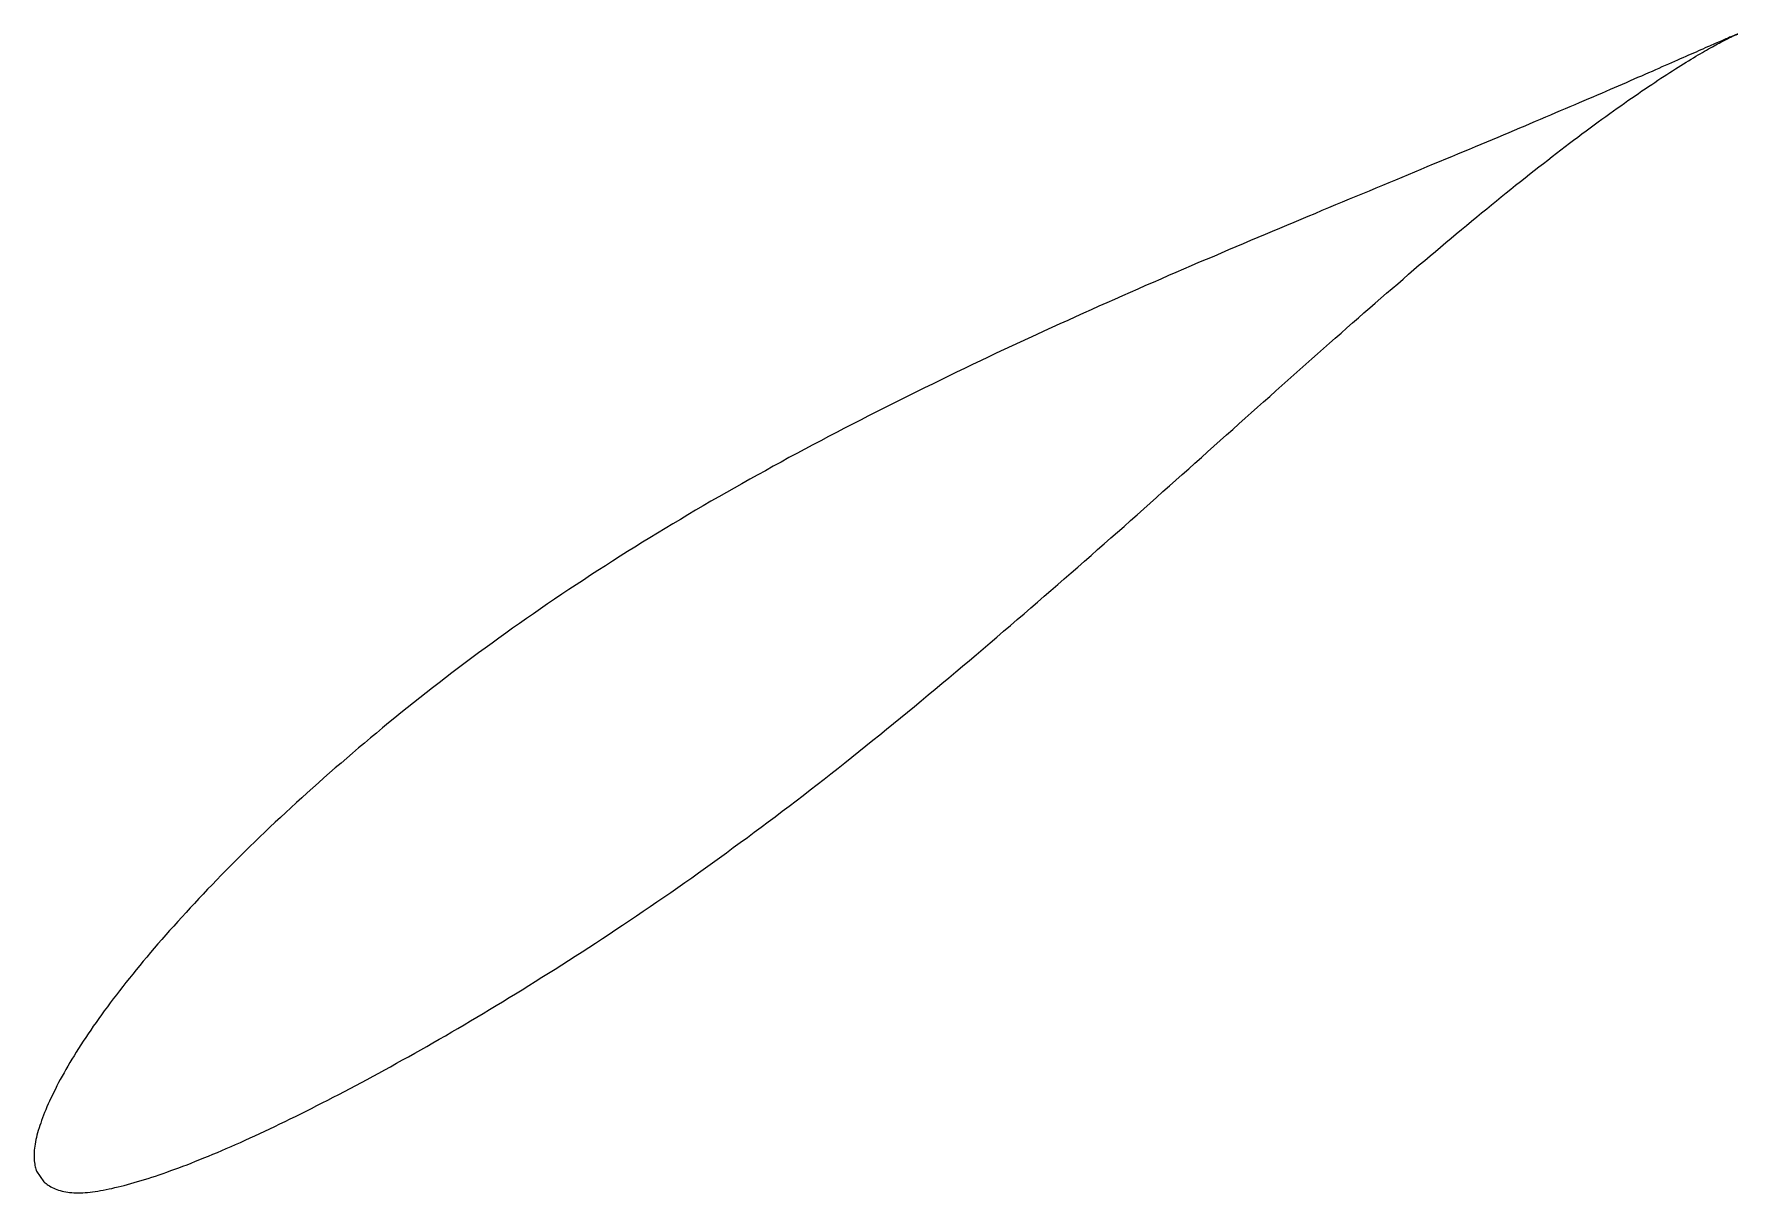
# Model space of a CAD drawing. Header units: metres. Extents: x -34 to 67, y -23 to 45.
import ezdxf

# ---------------------------------------------------------------- set-up
doc = ezdxf.new("R2010")
doc.units = ezdxf.units.M

msp = doc.modelspace()

# ---------------------------------------------------------------- linework, layer by layer
msp.add_lwpolyline([(67.08, 45.43), (67.07, 45.43), (67.07, 45.43), (67.06, 45.42), (67.04, 45.42), (67.02, 45.41), (67, 45.4), (66.97, 45.39), (66.93, 45.38), (66.9, 45.36), (66.86, 45.35), (66.81, 45.33), (66.76, 45.31), (66.71, 45.29), (66.65, 45.26), (66.58, 45.24), (66.52, 45.21), (66.45, 45.18), (66.37, 45.15), (66.29, 45.11), (66.21, 45.08), (66.12, 45.04), (66.03, 45), (65.93, 44.96), (65.83, 44.91), (65.73, 44.87), (65.62, 44.82), (65.51, 44.77), (65.39, 44.72), (65.27, 44.67), (65.14, 44.61), (65.01, 44.55), (64.88, 44.5), (64.74, 44.44), (64.6, 44.37), (64.46, 44.31), (64.31, 44.24), (64.15, 44.18), (64, 44.11), (63.83, 44.03), (63.67, 43.96), (63.5, 43.89), (63.33, 43.81), (63.15, 43.73), (62.97, 43.65), (62.78, 43.57), (62.59, 43.49), (62.4, 43.4), (62.2, 43.31), (62, 43.23), (61.79, 43.14), (61.58, 43.04), (61.37, 42.95), (61.15, 42.86), (60.93, 42.76), (60.7, 42.66), (60.47, 42.56), (60.24, 42.46), (60, 42.36), (59.76, 42.25), (59.52, 42.15), (59.27, 42.04), (59.02, 41.93), (58.76, 41.82), (58.5, 41.71), (58.24, 41.6), (57.97, 41.48), (57.7, 41.37), (57.43, 41.25), (57.15, 41.13), (56.87, 41.01), (56.58, 40.89), (56.29, 40.77), (56, 40.64), (55.7, 40.52), (55.4, 40.39), (55.1, 40.26), (54.79, 40.13), (54.48, 40), (54.17, 39.87), (53.85, 39.74), (53.53, 39.6), (53.21, 39.46), (52.88, 39.33), (52.55, 39.19), (52.22, 39.05), (51.88, 38.91), (51.54, 38.77), (51.19, 38.62), (50.85, 38.48), (50.5, 38.33), (50.15, 38.18), (49.79, 38.04), (49.43, 37.89), (49.07, 37.74), (48.7, 37.58), (48.34, 37.43), (47.96, 37.28), (47.59, 37.12), (47.21, 36.96), (46.84, 36.81), (46.45, 36.65), (46.07, 36.49), (45.68, 36.33), (45.29, 36.16), (44.9, 36), (44.5, 35.84), (44.1, 35.67), (43.7, 35.5), (43.3, 35.34), (42.89, 35.17), (42.48, 35), (42.07, 34.82), (41.66, 34.65), (41.24, 34.48), (40.83, 34.3), (40.41, 34.13), (39.99, 33.95), (39.56, 33.77), (39.14, 33.59), (38.71, 33.41), (38.28, 33.23), (37.84, 33.05), (37.41, 32.86), (36.98, 32.68), (36.54, 32.49), (36.1, 32.3), (35.66, 32.12), (35.21, 31.93), (34.77, 31.74), (34.32, 31.54), (33.87, 31.35), (33.43, 31.16), (32.98, 30.96), (32.52, 30.76), (32.07, 30.57), (31.61, 30.37), (31.16, 30.17), (30.7, 29.96), (30.24, 29.76), (29.78, 29.56), (29.32, 29.35), (28.86, 29.15), (28.4, 28.94), (27.93, 28.73), (27.47, 28.52), (27, 28.31), (26.54, 28.1), (26.07, 27.88), (25.6, 27.67), (25.13, 27.45), (24.66, 27.23), (24.19, 27.02), (23.72, 26.8), (23.25, 26.58), (22.78, 26.35), (22.31, 26.13), (21.84, 25.91), (21.37, 25.68), (20.89, 25.45), (20.42, 25.22), (19.95, 24.99), (19.48, 24.76), (19, 24.53), (18.53, 24.3), (18.06, 24.06), (17.59, 23.83), (17.11, 23.59), (16.64, 23.35), (16.17, 23.12), (15.7, 22.88), (15.23, 22.63), (14.76, 22.39), (14.28, 22.15), (13.81, 21.9), (13.34, 21.66), (12.88, 21.41), (12.41, 21.16), (11.94, 20.91), (11.47, 20.66), (11, 20.41), (10.54, 20.15), (10.07, 19.9), (9.61, 19.64), (9.15, 19.39), (8.68, 19.13), (8.22, 18.87), (7.76, 18.61), (7.3, 18.35), (6.85, 18.09), (6.39, 17.83), (5.93, 17.56), (5.48, 17.3), (5.03, 17.03), (4.58, 16.76), (4.13, 16.49), (3.68, 16.22), (3.23, 15.95), (2.78, 15.68), (2.34, 15.41), (1.9, 15.13), (1.46, 14.86), (1.02, 14.58), (0.58, 14.3), (0.15, 14.02), (-0.29, 13.75), (-0.72, 13.47), (-1.15, 13.18), (-1.58, 12.9), (-2, 12.62), (-2.43, 12.34), (-2.85, 12.05), (-3.27, 11.77), (-3.69, 11.48), (-4.1, 11.19), (-4.52, 10.9), (-4.93, 10.61), (-5.34, 10.33), (-5.74, 10.04), (-6.15, 9.74), (-6.55, 9.45), (-6.95, 9.16), (-7.35, 8.87), (-7.74, 8.58), (-8.14, 8.28), (-8.53, 7.99), (-8.92, 7.69), (-9.3, 7.4), (-9.68, 7.1), (-10.07, 6.81), (-10.44, 6.51), (-10.82, 6.22), (-11.19, 5.92), (-11.56, 5.62), (-11.93, 5.33), (-12.3, 5.03), (-12.66, 4.74), (-13.02, 4.44), (-13.38, 4.14), (-13.74, 3.85), (-14.09, 3.55), (-14.44, 3.26), (-14.79, 2.96), (-15.13, 2.66), (-15.47, 2.37), (-15.81, 2.08), (-16.15, 1.78), (-16.48, 1.49), (-16.81, 1.19), (-17.14, 0.9), (-17.47, 0.61), (-17.79, 0.32), (-18.11, 0.03), (-18.43, -0.27), (-18.74, -0.56), (-19.05, -0.85), (-19.36, -1.13), (-19.67, -1.42), (-19.97, -1.71), (-20.27, -2), (-20.56, -2.28), (-20.86, -2.57), (-21.15, -2.85), (-21.43, -3.14), (-21.72, -3.42), (-22, -3.7), (-22.28, -3.98), (-22.55, -4.26), (-22.82, -4.54), (-23.09, -4.82), (-23.36, -5.09), (-23.62, -5.37), (-23.88, -5.64), (-24.13, -5.92), (-24.39, -6.19), (-24.63, -6.46), (-24.88, -6.73), (-25.12, -7), (-25.36, -7.26), (-25.6, -7.53), (-25.83, -7.79), (-26.06, -8.05), (-26.29, -8.32), (-26.51, -8.57), (-26.73, -8.83), (-26.95, -9.09), (-27.16, -9.34), (-27.37, -9.6), (-27.58, -9.85), (-27.78, -10.1), (-27.98, -10.35), (-28.18, -10.59), (-28.37, -10.84), (-28.56, -11.08), (-28.75, -11.32), (-28.93, -11.56), (-29.11, -11.8), (-29.28, -12.03), (-29.46, -12.27), (-29.62, -12.5), (-29.79, -12.73), (-29.95, -12.96), (-30.11, -13.18), (-30.26, -13.41), (-30.42, -13.63), (-30.56, -13.85), (-30.71, -14.07), (-30.85, -14.28), (-30.98, -14.5), (-31.12, -14.71), (-31.25, -14.92), (-31.37, -15.13), (-31.5, -15.33), (-31.62, -15.53), (-31.73, -15.74), (-31.84, -15.93), (-31.95, -16.13), (-32.06, -16.32), (-32.16, -16.51), (-32.26, -16.7), (-32.35, -16.89), (-32.44, -17.07), (-32.53, -17.25), (-32.62, -17.43), (-32.7, -17.6), (-32.78, -17.77), (-32.85, -17.94), (-32.92, -18.11), (-32.99, -18.27), (-33.05, -18.43), (-33.11, -18.59), (-33.17, -18.75), (-33.22, -18.9), (-33.28, -19.05), (-33.32, -19.19), (-33.37, -19.34), (-33.41, -19.48), (-33.44, -19.62), (-33.47, -19.75), (-33.5, -19.88), (-33.53, -20.01), (-33.55, -20.14), (-33.57, -20.26), (-33.58, -20.38), (-33.6, -20.5), (-33.6, -20.62), (-33.61, -20.73), (-33.61, -20.84), (-33.61, -20.94), (-33.6, -21.04), (-33.6, -21.14), (-33.59, -21.23), (-33.57, -21.32), (-33.56, -21.41), (-33.54, -21.48), (-33.53, -21.55), (-33.51, -21.62), (-33.49, -21.67), (-33.48, -21.71), (-33.47, -21.74), (-33.04, -22.38), (-33.03, -22.38), (-33.02, -22.39), (-32.99, -22.41), (-32.95, -22.44), (-32.9, -22.48), (-32.84, -22.52), (-32.77, -22.57), (-32.7, -22.61), (-32.62, -22.66), (-32.54, -22.71), (-32.45, -22.75), (-32.36, -22.79), (-32.26, -22.83), (-32.16, -22.86), (-32.06, -22.89), (-31.96, -22.92), (-31.85, -22.95), (-31.74, -22.97), (-31.62, -22.99), (-31.51, -23), (-31.38, -23.01), (-31.26, -23.02), (-31.13, -23.03), (-31, -23.03), (-30.87, -23.02), (-30.73, -23.02), (-30.59, -23.01), (-30.45, -23), (-30.3, -22.98), (-30.15, -22.97), (-30, -22.94), (-29.84, -22.92), (-29.68, -22.89), (-29.52, -22.86), (-29.35, -22.83), (-29.18, -22.79), (-29.01, -22.76), (-28.83, -22.71), (-28.65, -22.67), (-28.47, -22.63), (-28.28, -22.58), (-28.09, -22.53), (-27.89, -22.47), (-27.69, -22.42), (-27.49, -22.36), (-27.29, -22.3), (-27.08, -22.23), (-26.87, -22.17), (-26.65, -22.1), (-26.43, -22.03), (-26.21, -21.95), (-25.99, -21.88), (-25.76, -21.8), (-25.53, -21.71), (-25.29, -21.63), (-25.06, -21.54), (-24.82, -21.45), (-24.57, -21.36), (-24.33, -21.26), (-24.08, -21.16), (-23.82, -21.06), (-23.57, -20.96), (-23.31, -20.85), (-23.05, -20.74), (-22.78, -20.63), (-22.52, -20.52), (-22.25, -20.4), (-21.97, -20.28), (-21.7, -20.16), (-21.42, -20.04), (-21.14, -19.91), (-20.85, -19.78), (-20.56, -19.65), (-20.27, -19.51), (-19.98, -19.38), (-19.68, -19.24), (-19.39, -19.1), (-19.08, -18.95), (-18.78, -18.81), (-18.47, -18.66), (-18.16, -18.51), (-17.85, -18.35), (-17.54, -18.19), (-17.22, -18.04), (-16.9, -17.87), (-16.58, -17.71), (-16.26, -17.55), (-15.93, -17.38), (-15.6, -17.21), (-15.27, -17.03), (-14.94, -16.86), (-14.6, -16.68), (-14.26, -16.5), (-13.92, -16.32), (-13.58, -16.13), (-13.23, -15.95), (-12.89, -15.76), (-12.54, -15.57), (-12.19, -15.37), (-11.83, -15.17), (-11.48, -14.98), (-11.12, -14.78), (-10.76, -14.57), (-10.4, -14.37), (-10.04, -14.16), (-9.67, -13.95), (-9.3, -13.74), (-8.93, -13.52), (-8.56, -13.31), (-8.19, -13.09), (-7.82, -12.87), (-7.44, -12.64), (-7.07, -12.42), (-6.69, -12.19), (-6.31, -11.96), (-5.92, -11.73), (-5.54, -11.49), (-5.16, -11.26), (-4.77, -11.02), (-4.38, -10.78), (-3.99, -10.54), (-3.6, -10.29), (-3.21, -10.05), (-2.82, -9.8), (-2.42, -9.55), (-2.03, -9.3), (-1.63, -9.04), (-1.23, -8.79), (-0.83, -8.53), (-0.43, -8.27), (-0.03, -8), (0.37, -7.74), (0.77, -7.47), (1.17, -7.2), (1.58, -6.93), (1.98, -6.66), (2.39, -6.39), (2.8, -6.11), (3.2, -5.83), (3.61, -5.55), (4.02, -5.27), (4.43, -4.98), (4.84, -4.69), (5.25, -4.41), (5.66, -4.12), (6.07, -3.82), (6.48, -3.53), (6.89, -3.23), (7.3, -2.93), (7.71, -2.63), (8.12, -2.33), (8.54, -2.03), (8.95, -1.72), (9.36, -1.42), (9.77, -1.11), (10.18, -0.8), (10.6, -0.48), (11.01, -0.17), (11.42, 0.14), (11.83, 0.46), (12.25, 0.78), (12.66, 1.1), (13.07, 1.42), (13.48, 1.74), (13.9, 2.07), (14.31, 2.39), (14.72, 2.72), (15.13, 3.05), (15.54, 3.38), (15.95, 3.71), (16.36, 4.04), (16.77, 4.37), (17.18, 4.7), (17.59, 5.04), (18, 5.37), (18.41, 5.71), (18.82, 6.05), (19.23, 6.39), (19.63, 6.73), (20.04, 7.06), (20.45, 7.4), (20.86, 7.75), (21.26, 8.09), (21.67, 8.43), (22.07, 8.77), (22.48, 9.11), (22.88, 9.46), (23.28, 9.8), (23.68, 10.15), (24.09, 10.49), (24.49, 10.84), (24.89, 11.18), (25.29, 11.53), (25.69, 11.87), (26.08, 12.22), (26.48, 12.56), (26.88, 12.91), (27.27, 13.25), (27.67, 13.6), (28.06, 13.94), (28.46, 14.29), (28.85, 14.63), (29.24, 14.98), (29.63, 15.32), (30.02, 15.67), (30.41, 16.01), (30.8, 16.35), (31.18, 16.7), (31.57, 17.04), (31.96, 17.38), (32.34, 17.72), (32.72, 18.06), (33.1, 18.4), (33.48, 18.74), (33.86, 19.08), (34.24, 19.42), (34.62, 19.75), (34.99, 20.09), (35.37, 20.42), (35.74, 20.76), (36.11, 21.09), (36.49, 21.42), (36.86, 21.75), (37.22, 22.08), (37.59, 22.41), (37.96, 22.74), (38.32, 23.06), (38.69, 23.39), (39.05, 23.71), (39.41, 24.03), (39.77, 24.35), (40.13, 24.67), (40.48, 24.99), (40.84, 25.31), (41.19, 25.62), (41.54, 25.93), (41.89, 26.24), (42.24, 26.55), (42.59, 26.86), (42.94, 27.17), (43.28, 27.47), (43.63, 27.77), (43.97, 28.07), (44.31, 28.37), (44.65, 28.67), (44.98, 28.96), (45.32, 29.25), (45.65, 29.54), (45.98, 29.83), (46.31, 30.12), (46.64, 30.4), (46.97, 30.68), (47.29, 30.96), (47.61, 31.24), (47.93, 31.52), (48.25, 31.79), (48.57, 32.06), (48.89, 32.33), (49.2, 32.59), (49.51, 32.85), (49.82, 33.12), (50.13, 33.37), (50.43, 33.63), (50.74, 33.88), (51.04, 34.13), (51.34, 34.38), (51.64, 34.63), (51.93, 34.87), (52.23, 35.11), (52.52, 35.35), (52.81, 35.58), (53.09, 35.82), (53.38, 36.05), (53.66, 36.27), (53.94, 36.5), (54.22, 36.72), (54.5, 36.94), (54.77, 37.16), (55.04, 37.37), (55.31, 37.58), (55.58, 37.79), (55.84, 37.99), (56.1, 38.2), (56.36, 38.4), (56.62, 38.59), (56.87, 38.79), (57.12, 38.98), (57.37, 39.17), (57.62, 39.35), (57.86, 39.54), (58.11, 39.72), (58.34, 39.89), (58.58, 40.07), (58.81, 40.24), (59.04, 40.41), (59.27, 40.57), (59.5, 40.73), (59.72, 40.89), (59.94, 41.05), (60.16, 41.2), (60.37, 41.36), (60.58, 41.5), (60.79, 41.65), (61, 41.79), (61.2, 41.93), (61.4, 42.07), (61.59, 42.2), (61.79, 42.33), (61.98, 42.46), (62.16, 42.58), (62.35, 42.71), (62.53, 42.82), (62.71, 42.94), (62.88, 43.05), (63.05, 43.17), (63.22, 43.27), (63.39, 43.38), (63.55, 43.48), (63.71, 43.58), (63.86, 43.68), (64.01, 43.77), (64.16, 43.86), (64.31, 43.95), (64.45, 44.03), (64.59, 44.12), (64.72, 44.2), (64.85, 44.27), (64.98, 44.35), (65.11, 44.42), (65.23, 44.49), (65.34, 44.56), (65.46, 44.62), (65.57, 44.68), (65.67, 44.74), (65.78, 44.8), (65.87, 44.85), (65.97, 44.9), (66.06, 44.95), (66.15, 45), (66.23, 45.04), (66.31, 45.08), (66.39, 45.12), (66.46, 45.16), (66.53, 45.19), (66.59, 45.22), (66.66, 45.25), (66.71, 45.28), (66.76, 45.3), (66.81, 45.32), (66.86, 45.34), (66.9, 45.36), (66.94, 45.38), (66.97, 45.39), (67, 45.4), (67.02, 45.41), (67.04, 45.42), (67.06, 45.42), (67.07, 45.43), (67.07, 45.43), (67.08, 45.43)], close=True)

doc.saveas('drawing.dxf')
